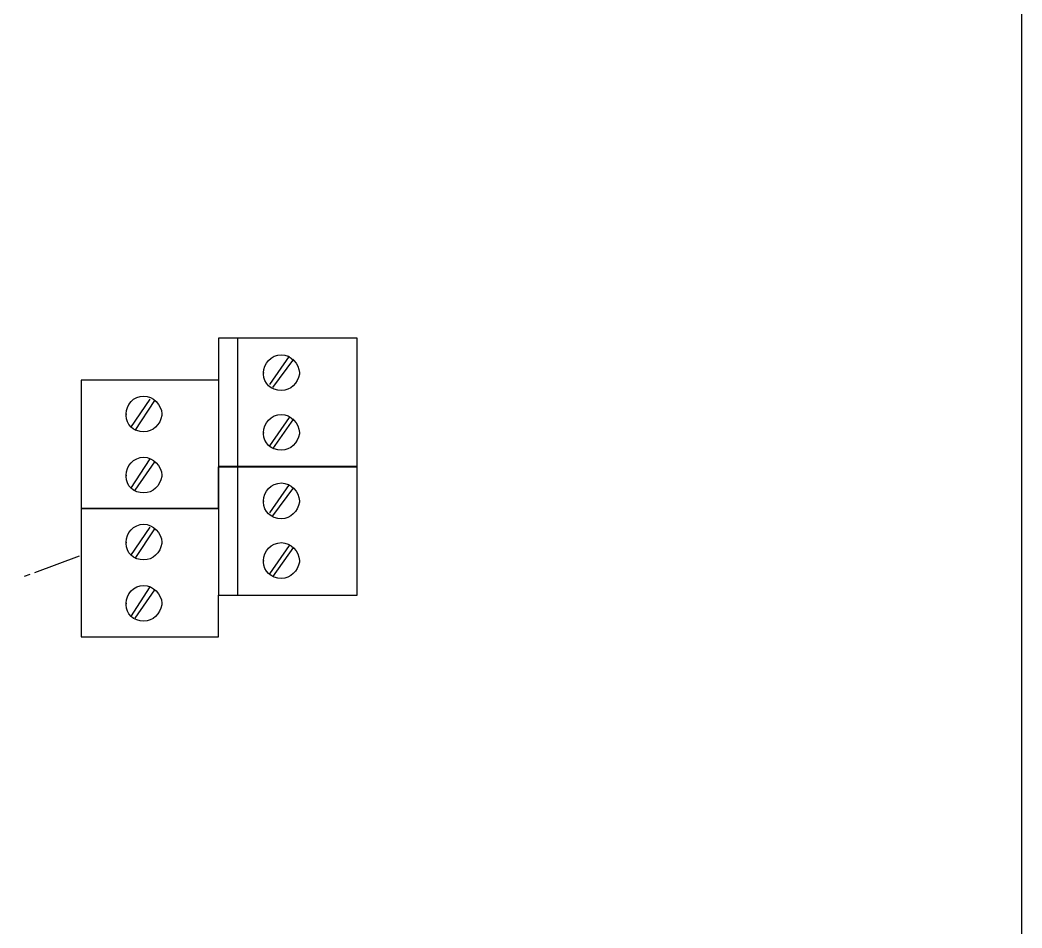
# Model space of a CAD drawing. Header units: metres. Extents: x 0 to 595, y 0 to 842.
# Drawn here: x 415.5 to 595, y 415.8 to 578.4 of the extents above; entities that cross this region are included whole.
import ezdxf

# ---------------------------------------------------------------- set-up
doc = ezdxf.new("R2010")
doc.units = ezdxf.units.M
doc.layers.add('BORDER', color=2, linetype='Continuous')
doc.layers.add('SCHEMATICS', color=7, linetype='Continuous')

msp = doc.modelspace()

# ---------------------------------------------------------------- linework, layer by layer
at = {"layer": 'BORDER', "color": 2}
msp.add_lwpolyline([(0, 0), (595, 0), (595, 842), (0, 842), (0, 0)], dxfattribs=at)
at = {"layer": 'SCHEMATICS', "color": 7}
for p, q in [((475.89, 521.43), (451.03, 521.43)), ((451.03, 521.43), (451.03, 513.9)), ((451.03, 521.43), (451.03, 498.39)), ((475.89, 521.43), (451.03, 521.43)), ((454.44, 521.43), (454.44, 498.39)), ((475.89, 498.39), (475.89, 521.43)), ((475.89, 498.39), (475.89, 521.43)), ((463.69, 518.2), (460.21, 513.12)), ((464.49, 517.66), (460.74, 512.58)), ((459.14, 514.99), (459.14, 515.26)), ((465.56, 515.26), (465.56, 514.99)), ((451.03, 513.9), (426.44, 513.9)), ((426.44, 513.9), (426.44, 490.91)), ((426.44, 513.9), (426.44, 490.91)), ((451.03, 513.9), (426.44, 513.9)), ((438.77, 510.53), (435.29, 505.46)), ((439.57, 510.27), (436.09, 504.92)), ((434.49, 507.59), (434.49, 507.86)), ((440.9, 507.86), (440.9, 507.59)), ((463.69, 507.24), (460.21, 502.16)), ((464.49, 506.97), (460.75, 501.62)), ((459.14, 504.29), (459.14, 504.56)), ((465.56, 504.56), (465.56, 504.29)), ((438.76, 499.84), (435.29, 494.5)), ((439.57, 499.31), (436.09, 494.23)), ((475.89, 498.47), (451.03, 498.47)), ((451.03, 498.47), (451.03, 490.94)), ((451.03, 498.47), (451.03, 475.42)), ((475.89, 498.47), (451.03, 498.47)), ((451.03, 498.39), (475.89, 498.39)), ((451.03, 490.91), (451.03, 498.39)), ((451.03, 490.91), (451.03, 498.39)), ((451.03, 498.39), (475.89, 498.39)), ((454.44, 498.47), (454.44, 475.42)), ((475.89, 475.42), (475.89, 498.47)), ((475.89, 475.42), (475.89, 498.47)), ((434.49, 496.63), (434.49, 496.9)), ((440.9, 496.9), (440.9, 496.63)), ((463.69, 495.24), (460.21, 490.16)), ((464.49, 494.7), (460.74, 489.62)), ((459.14, 492.03), (459.14, 492.3)), ((465.56, 492.3), (465.56, 492.03)), ((451.03, 490.94), (426.44, 490.94)), ((426.44, 490.94), (426.44, 467.95)), ((426.44, 490.94), (426.44, 467.95)), ((451.03, 490.94), (426.44, 490.94)), ((426.44, 490.91), (451.03, 490.91)), ((426.44, 490.91), (451.03, 490.91)), ((438.77, 487.57), (435.29, 482.5)), ((439.57, 487.31), (436.09, 481.96)), ((434.49, 484.64), (434.49, 484.9)), ((440.9, 484.9), (440.9, 484.64)), ((463.69, 484.28), (460.21, 479.2)), ((464.49, 484.01), (460.75, 478.66)), ((418.16, 479.48), (426.14, 482.42)), ((459.14, 481.33), (459.14, 481.6)), ((465.56, 481.6), (465.56, 481.33)), ((416.33, 478.8), (417.33, 479.17)), ((438.76, 476.88), (435.29, 471.54)), ((439.57, 476.35), (436.09, 471.27)), ((434.49, 473.67), (434.49, 473.94)), ((440.9, 473.94), (440.9, 473.67)), ((451.03, 475.42), (475.89, 475.42)), ((451.03, 467.95), (451.03, 475.42)), ((451.03, 467.95), (451.03, 475.42)), ((451.03, 475.42), (475.89, 475.42)), ((426.44, 467.95), (451.03, 467.95)), ((426.44, 467.95), (451.03, 467.95))]:
    msp.add_line(p, q, dxfattribs=at)
for points in [[(459.14, 515.26), (459.2, 515.85), (459.38, 516.43), (459.66, 516.98), (460.04, 517.46), (460.51, 517.87), (461.06, 518.19), (461.67, 518.39), (462.35, 518.46)], [(462.35, 518.46), (462.95, 518.39), (463.53, 518.19), (464.07, 517.87), (464.55, 517.46), (464.96, 516.98), (465.28, 516.43), (465.48, 515.85), (465.56, 515.26)], [(459.14, 515.26), (459.14, 515.25), (459.14, 515.22), (459.14, 515.19), (459.14, 515.16), (459.14, 515.14), (459.14, 515.14), (459.14, 515.18), (459.14, 515.26)], [(462.35, 512.05), (461.67, 512.11), (461.06, 512.28), (460.51, 512.56), (460.04, 512.92), (459.66, 513.36), (459.38, 513.85), (459.2, 514.4), (459.14, 514.99)], [(465.56, 514.99), (465.41, 514.4), (465.17, 513.85), (464.85, 513.36), (464.45, 512.92), (464, 512.56), (463.49, 512.28), (462.94, 512.11), (462.35, 512.05)], [(465.56, 514.99), (465.56, 514.99), (465.56, 514.99), (465.56, 514.99), (465.56, 514.99), (465.56, 514.99), (465.56, 514.99), (465.56, 514.99), (465.56, 514.99)], [(434.49, 507.86), (434.55, 508.46), (434.73, 509.04), (435.01, 509.58), (435.39, 510.07), (435.86, 510.48), (436.41, 510.79), (437.02, 511), (437.7, 511.07)], [(437.7, 511.07), (438.3, 511), (438.88, 510.79), (439.42, 510.48), (439.9, 510.07), (440.31, 509.58), (440.63, 509.04), (440.83, 508.46), (440.9, 507.86)], [(434.49, 507.86), (434.49, 507.85), (434.49, 507.82), (434.49, 507.79), (434.49, 507.76), (434.49, 507.74), (434.49, 507.75), (434.49, 507.78), (434.49, 507.86)], [(437.7, 504.65), (437.02, 504.71), (436.41, 504.89), (435.86, 505.16), (435.39, 505.52), (435.01, 505.96), (434.73, 506.46), (434.55, 507.01), (434.49, 507.59)], [(440.9, 507.59), (440.75, 507.01), (440.52, 506.46), (440.2, 505.96), (439.8, 505.52), (439.35, 505.16), (438.84, 504.89), (438.29, 504.71), (437.7, 504.65)], [(440.9, 507.59), (440.9, 507.59), (440.9, 507.59), (440.9, 507.59), (440.9, 507.59), (440.9, 507.59), (440.9, 507.59), (440.9, 507.59), (440.9, 507.59)], [(459.14, 504.56), (459.2, 505.16), (459.38, 505.74), (459.66, 506.28), (460.04, 506.77), (460.51, 507.18), (461.06, 507.5), (461.67, 507.7), (462.35, 507.77)], [(462.35, 507.77), (462.95, 507.7), (463.53, 507.5), (464.07, 507.18), (464.55, 506.77), (464.96, 506.28), (465.28, 505.74), (465.48, 505.16), (465.56, 504.56)], [(459.14, 504.56), (459.14, 504.55), (459.14, 504.52), (459.14, 504.49), (459.14, 504.46), (459.14, 504.44), (459.14, 504.45), (459.14, 504.49), (459.14, 504.56)], [(462.35, 501.35), (461.67, 501.41), (461.06, 501.59), (460.51, 501.86), (460.04, 502.22), (459.66, 502.66), (459.38, 503.16), (459.2, 503.71), (459.14, 504.29)], [(465.56, 504.29), (465.41, 503.71), (465.17, 503.16), (464.85, 502.66), (464.45, 502.22), (464, 501.86), (463.49, 501.59), (462.94, 501.41), (462.35, 501.35)], [(465.56, 504.29), (465.56, 504.29), (465.56, 504.29), (465.56, 504.29), (465.56, 504.29), (465.56, 504.29), (465.56, 504.29), (465.56, 504.29), (465.56, 504.29)], [(434.49, 496.9), (434.55, 497.5), (434.73, 498.08), (435.01, 498.62), (435.39, 499.11), (435.86, 499.52), (436.41, 499.83), (437.02, 500.04), (437.7, 500.11)], [(437.7, 500.11), (438.29, 500.04), (438.87, 499.83), (439.42, 499.52), (439.9, 499.11), (440.31, 498.62), (440.63, 498.08), (440.83, 497.5), (440.9, 496.9)], [(434.49, 496.9), (434.49, 496.89), (434.49, 496.86), (434.49, 496.83), (434.49, 496.8), (434.49, 496.78), (434.49, 496.79), (434.49, 496.82), (434.49, 496.9)], [(437.7, 493.7), (437.02, 493.76), (436.41, 493.93), (435.86, 494.2), (435.39, 494.56), (435.01, 495), (434.73, 495.5), (434.55, 496.05), (434.49, 496.63)], [(440.9, 496.63), (440.75, 496.05), (440.51, 495.5), (440.19, 495), (439.8, 494.56), (439.35, 494.2), (438.84, 493.93), (438.28, 493.76), (437.7, 493.7)], [(440.9, 496.63), (440.9, 496.63), (440.9, 496.63), (440.9, 496.63), (440.9, 496.63), (440.9, 496.63), (440.9, 496.63), (440.9, 496.63), (440.9, 496.63)], [(459.14, 492.3), (459.2, 492.89), (459.38, 493.47), (459.66, 494.02), (460.04, 494.5), (460.51, 494.91), (461.06, 495.23), (461.67, 495.43), (462.35, 495.51)], [(462.35, 495.51), (462.95, 495.43), (463.53, 495.23), (464.07, 494.91), (464.55, 494.5), (464.96, 494.02), (465.28, 493.47), (465.48, 492.89), (465.56, 492.3)], [(459.14, 492.3), (459.14, 492.29), (459.14, 492.26), (459.14, 492.23), (459.14, 492.2), (459.14, 492.18), (459.14, 492.18), (459.14, 492.22), (459.14, 492.3)], [(462.35, 489.09), (461.67, 489.15), (461.06, 489.32), (460.51, 489.6), (460.04, 489.96), (459.66, 490.4), (459.38, 490.89), (459.2, 491.44), (459.14, 492.03)], [(465.56, 492.03), (465.41, 491.44), (465.17, 490.89), (464.85, 490.4), (464.45, 489.96), (464, 489.6), (463.49, 489.32), (462.94, 489.15), (462.35, 489.09)], [(465.56, 492.03), (465.56, 492.03), (465.56, 492.03), (465.56, 492.03), (465.56, 492.03), (465.56, 492.03), (465.56, 492.03), (465.56, 492.03), (465.56, 492.03)], [(434.49, 484.9), (434.55, 485.5), (434.73, 486.08), (435.01, 486.62), (435.39, 487.11), (435.86, 487.52), (436.41, 487.83), (437.02, 488.04), (437.7, 488.11)], [(437.7, 488.11), (438.3, 488.04), (438.88, 487.83), (439.42, 487.52), (439.9, 487.11), (440.31, 486.62), (440.63, 486.08), (440.83, 485.5), (440.9, 484.9)], [(434.49, 484.9), (434.49, 484.89), (434.49, 484.86), (434.49, 484.83), (434.49, 484.8), (434.49, 484.78), (434.49, 484.79), (434.49, 484.82), (434.49, 484.9)], [(459.14, 481.6), (459.2, 482.2), (459.38, 482.78), (459.66, 483.32), (460.04, 483.81), (460.51, 484.22), (461.06, 484.54), (461.67, 484.74), (462.35, 484.81)], [(462.35, 484.81), (462.95, 484.74), (463.53, 484.54), (464.07, 484.22), (464.55, 483.81), (464.96, 483.32), (465.28, 482.78), (465.48, 482.2), (465.56, 481.6)], [(437.7, 481.7), (437.02, 481.76), (436.41, 481.93), (435.86, 482.2), (435.39, 482.56), (435.01, 483), (434.73, 483.5), (434.55, 484.05), (434.49, 484.64)], [(440.9, 484.64), (440.75, 484.05), (440.52, 483.5), (440.2, 483), (439.8, 482.56), (439.35, 482.2), (438.84, 481.93), (438.29, 481.76), (437.7, 481.7)], [(440.9, 484.64), (440.9, 484.64), (440.9, 484.64), (440.9, 484.64), (440.9, 484.64), (440.9, 484.64), (440.9, 484.64), (440.9, 484.64), (440.9, 484.64)], [(459.14, 481.6), (459.14, 481.59), (459.14, 481.56), (459.14, 481.53), (459.14, 481.5), (459.14, 481.48), (459.14, 481.49), (459.14, 481.53), (459.14, 481.6)], [(462.35, 478.39), (461.67, 478.46), (461.06, 478.63), (460.51, 478.9), (460.04, 479.26), (459.66, 479.7), (459.38, 480.2), (459.2, 480.75), (459.14, 481.33)], [(465.56, 481.33), (465.41, 480.75), (465.17, 480.2), (464.85, 479.7), (464.45, 479.26), (464, 478.9), (463.49, 478.63), (462.94, 478.46), (462.35, 478.39)], [(465.56, 481.33), (465.56, 481.33), (465.56, 481.33), (465.56, 481.33), (465.56, 481.33), (465.56, 481.33), (465.56, 481.33), (465.56, 481.33), (465.56, 481.33)], [(434.49, 473.94), (434.55, 474.54), (434.73, 475.12), (435.01, 475.66), (435.39, 476.15), (435.86, 476.56), (436.41, 476.87), (437.02, 477.08), (437.7, 477.15)], [(437.7, 477.15), (438.29, 477.08), (438.87, 476.87), (439.42, 476.56), (439.9, 476.15), (440.31, 475.66), (440.63, 475.12), (440.83, 474.54), (440.9, 473.94)], [(434.49, 473.94), (434.49, 473.93), (434.49, 473.9), (434.49, 473.87), (434.49, 473.84), (434.49, 473.82), (434.49, 473.83), (434.49, 473.86), (434.49, 473.94)], [(437.7, 470.74), (437.02, 470.8), (436.41, 470.97), (435.86, 471.24), (435.39, 471.6), (435.01, 472.04), (434.73, 472.54), (434.55, 473.09), (434.49, 473.67)], [(440.9, 473.67), (440.75, 473.09), (440.51, 472.54), (440.19, 472.04), (439.8, 471.6), (439.35, 471.24), (438.84, 470.97), (438.28, 470.8), (437.7, 470.74)], [(440.9, 473.67), (440.9, 473.67), (440.9, 473.67), (440.9, 473.67), (440.9, 473.67), (440.9, 473.67), (440.9, 473.67), (440.9, 473.67), (440.9, 473.67)]]:
    msp.add_lwpolyline(points, dxfattribs=at)

doc.saveas('drawing.dxf')
